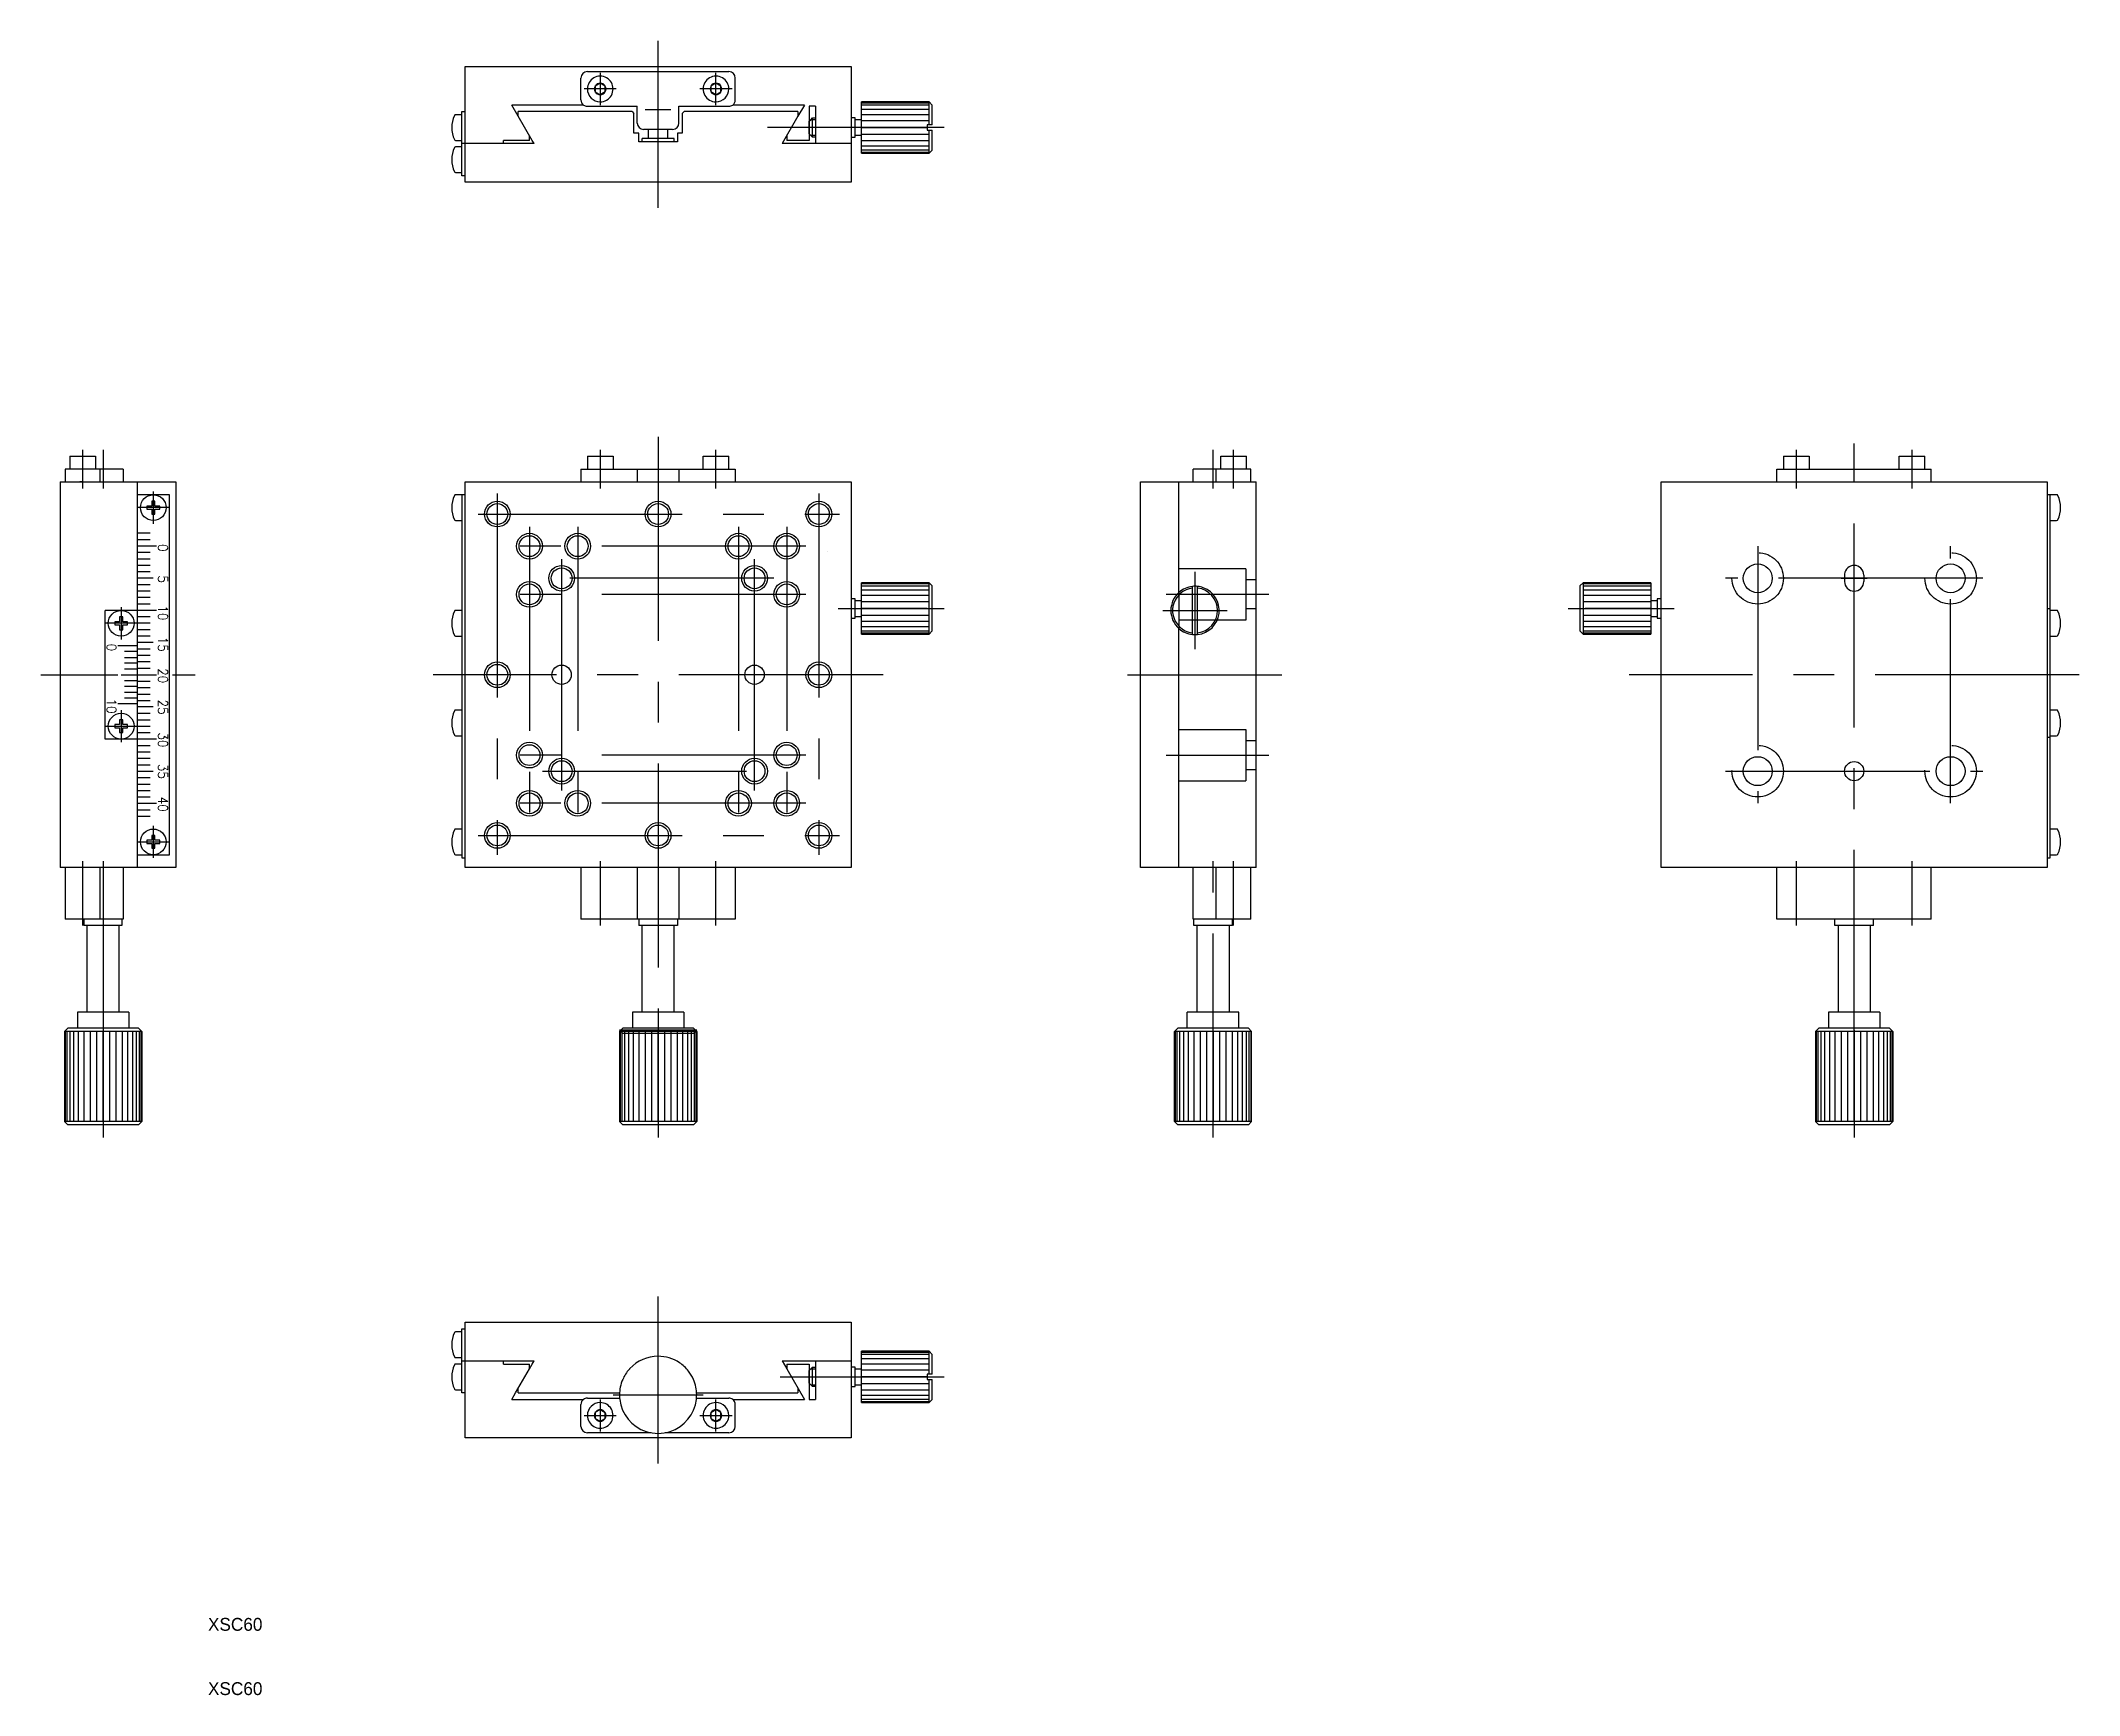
# Model space of a CAD drawing. Extents: x -16 to 301, y 10 to 267.
import ezdxf

# ---------------------------------------------------------------- set-up
doc = ezdxf.new("R2010")
doc.units = 0
doc.linetypes.add('CENTER', pattern=[50.8, 31.75, -6.35, 6.35, -6.35])
doc.linetypes.add('DASHED', pattern=[19.05, 12.7, -6.35])
doc.layers.get('0').update_dxf_attribs({"linetype": 'CONTINUOUS'})
doc.layers.add('CENTER', color=1, linetype='CENTER')
doc.styles.add('CONVERTER_2', font='txt.shx', dxfattribs={"width": 0.9})

# ---------------------------------------------------------------- blocks, each defined once
blk = doc.blocks.new('*U28')
at = {"color": 7, "linetype": 'CONTINUOUS', "style": 'CONVERTER_2', "width": 0.9}
blk.add_text('0', height=1.5, rotation=270, dxfattribs=at).set_placement((2.25, 189.06))
blk = doc.blocks.new('*U29')
at = {"color": 7, "linetype": 'CONTINUOUS', "style": 'CONVERTER_2', "width": 0.9}
blk.add_text('15', height=1.5, rotation=270, dxfattribs=at).set_placement((2.25, 174.63))
blk = doc.blocks.new('*U30')
at = {"color": 7, "linetype": 'CONTINUOUS', "style": 'CONVERTER_2', "width": 0.9}
blk.add_text('40', height=1.5, rotation=270, dxfattribs=at).set_placement((2.25, 149.74))
blk = doc.blocks.new('*U31')
at = {"color": 7, "linetype": 'CONTINUOUS', "style": 'CONVERTER_2', "width": 0.9}
blk.add_text('35', height=1.5, rotation=270, dxfattribs=at).set_placement((2.25, 154.85))
blk = doc.blocks.new('*U32')
at = {"color": 7, "linetype": 'CONTINUOUS', "style": 'CONVERTER_2', "width": 0.9}
blk.add_text('5', height=1.5, rotation=270, dxfattribs=at).set_placement((2.25, 184.18))
blk = doc.blocks.new('*U33')
at = {"color": 7, "linetype": 'CONTINUOUS', "style": 'CONVERTER_2', "width": 0.9}
blk.add_text('20', height=1.5, rotation=270, dxfattribs=at).set_placement((2.25, 169.74))
blk = doc.blocks.new('*U34')
at = {"color": 7, "linetype": 'CONTINUOUS', "style": 'CONVERTER_2', "width": 0.9}
blk.add_text('25', height=1.5, rotation=270, dxfattribs=at).set_placement((2.25, 164.85))
blk = doc.blocks.new('*U35')
at = {"color": 7, "linetype": 'CONTINUOUS', "style": 'CONVERTER_2', "width": 0.9}
blk.add_text('10', height=1.5, rotation=270, dxfattribs=at).set_placement((2.25, 179.51))
blk = doc.blocks.new('*U36')
at = {"color": 7, "linetype": 'CONTINUOUS', "style": 'CONVERTER_2', "width": 0.9}
blk.add_text('30', height=1.5, rotation=270, dxfattribs=at).set_placement((2.25, 159.74))
blk = doc.blocks.new('*U37')
at = {"color": 3, "linetype": 'CONTINUOUS', "style": 'CONVERTER_2', "width": 0.9}
blk.add_text('0', height=1.5, rotation=270, dxfattribs=at).set_placement((-5.75, 173.56))
blk = doc.blocks.new('*U38')
at = {"color": 7, "linetype": 'CONTINUOUS', "style": 'CONVERTER_2', "width": 0.9}
blk.add_text('10', height=1.5, rotation=270, dxfattribs=at).set_placement((-5.75, 165.01))

msp = doc.modelspace()

# ---------------------------------------------------------------- linework, layer by layer
at = {"color": 7, "linetype": 'CONTINUOUS'}
for p, q in [((50, 245.36), (50, 263.36)), ((50, 263.36), (110, 263.36)), ((110, 263.36), (110, 251.36)), ((68, 258.16), (68, 261.56)), ((69, 262.56), (91, 262.56)), ((71, 260.76), (70.22, 260.31)), ((70.22, 260.31), (70.22, 259.41)), ((71.78, 260.31), (71, 260.76)), ((71.78, 259.41), (71.78, 260.31)), ((89, 260.76), (88.22, 260.31)), ((88.22, 260.31), (88.22, 259.41)), ((89.78, 260.31), (89, 260.76)), ((89.78, 259.41), (89.78, 260.31)), ((92, 258.16), (92, 261.56)), ((58.25, 255.62), (57.25, 257.36)), ((68.4, 257.36), (57.25, 257.36)), ((69, 257.16), (76.75, 257.16)), ((70.22, 259.41), (71, 258.96)), ((71.78, 259.41), (71, 258.96)), ((76.75, 254.56), (76.75, 257.16)), ((83.25, 254.56), (83.25, 257.16)), ((83.25, 257.16), (91, 257.16)), ((89, 258.96), (88.22, 259.41)), ((89, 258.96), (89.78, 259.41)), ((102.75, 257.36), (91.6, 257.36)), ((102.75, 257.36), (101.75, 255.62)), ((103.5, 257.16), (103.5, 251.86)), ((104.5, 257.16), (103.5, 257.16)), ((104.5, 257.16), (104.04, 257.16)), ((104.5, 257.16), (104.5, 251.36)), ((122.14, 257.86), (111.64, 257.86)), ((111.64, 255.08), (111.64, 257.86)), ((122.14, 254.26), (122.14, 257.86)), ((122.14, 257.86), (122.64, 257.36)), ((122.64, 254.26), (122.64, 257.36)), ((49.5, 255.86), (48.51, 255.86)), ((49.5, 256.36), (50, 256.36)), ((49.5, 246.36), (49.5, 256.36)), ((58.25, 255.62), (58.25, 256.36)), ((75.95, 256.36), (58.25, 256.36)), ((60.42, 251.86), (58.25, 255.62)), ((75.95, 256.36), (76.25, 256.06)), ((76.25, 252.96), (76.25, 256.06)), ((84.05, 256.36), (83.75, 256.06)), ((83.75, 256.06), (83.75, 252.96)), ((101.75, 256.36), (84.05, 256.36)), ((101.75, 255.62), (99.29, 251.36)), ((101.75, 256.36), (101.75, 255.62)), ((103.5, 254.86), (103.73, 255.08)), ((103.5, 252.86), (103.5, 254.86)), ((103.5, 254.86), (103.5, 253.86)), ((103.73, 255.08), (104, 255.36)), ((104, 252.36), (104, 255.36)), ((104, 255.36), (104.5, 255.36)), ((104.5, 255.36), (104.5, 255.08)), ((104.5, 253.86), (104.5, 252.63)), ((110.64, 255.36), (110, 255.36)), ((110.64, 252.36), (110.64, 255.36)), ((111.64, 255.08), (110.64, 255.08)), ((111.64, 253.86), (111.64, 255.08)), ((111.64, 252.63), (111.64, 253.86)), ((121.84, 254.26), (121.84, 253.86)), ((122.64, 254.26), (121.84, 254.26)), ((121.84, 253.86), (121.84, 253.46)), ((48.51, 251.86), (49.5, 251.86)), ((49.5, 250.86), (48.51, 250.86)), ((60.71, 251.36), (49.5, 251.36)), ((60, 251.86), (55.96, 251.86)), ((55.96, 251.36), (55.96, 251.86)), ((60.42, 251.86), (60, 252.59)), ((60, 251.86), (60, 252.59)), ((60.71, 251.36), (60.42, 251.86)), ((60.71, 251.36), (60.42, 251.86)), ((77, 252.96), (76.25, 252.96)), ((77, 251.66), (77, 252.96)), ((77.5, 251.66), (77, 251.66)), ((78.5, 252.16), (77.5, 252.16)), ((77.5, 251.66), (77.5, 252.16)), ((82.5, 251.66), (77.5, 251.66)), ((78.5, 253.56), (77.75, 253.56)), ((78.5, 252.16), (78.5, 253.56)), ((81.5, 253.56), (78.5, 253.56)), ((81.5, 252.16), (78.5, 252.16)), ((81.5, 252.16), (81.5, 253.56)), ((82.25, 253.56), (81.5, 253.56)), ((82.5, 252.16), (81.5, 252.16)), ((82.5, 251.66), (82.5, 252.16)), ((83, 251.66), (82.5, 251.66)), ((83.75, 252.96), (83, 252.96)), ((83, 252.96), (83, 251.66)), ((110, 251.36), (99.29, 251.36)), ((100, 252.59), (100, 251.86)), ((103.5, 251.86), (100, 251.86)), ((103.73, 252.63), (103.5, 252.86)), ((104, 252.36), (103.73, 252.63)), ((104.5, 252.36), (104, 252.36)), ((104.5, 252.63), (104.5, 252.36)), ((110, 252.36), (110.64, 252.36)), ((110, 251.36), (110, 245.36)), ((111.64, 252.63), (110.64, 252.63)), ((111.64, 250), (111.64, 252.63)), ((121.84, 253.46), (122.64, 253.46)), ((122.14, 249.86), (122.14, 253.46)), ((122.64, 250.36), (122.64, 253.46)), ((111.64, 249.86), (111.64, 250)), ((111.64, 249.86), (122.14, 249.86)), ((122.64, 250.36), (122.14, 249.86)), ((48.51, 246.86), (49.5, 246.86)), ((50, 246.36), (49.5, 246.36)), ((110, 245.36), (50, 245.36)), ((-9.5, 200.73), (-12.2, 200.73)), ((-12.2, 200.73), (-12.2, 198.73)), ((-11.5, 202.73), (-9.5, 202.73)), ((-11.5, 202.73), (-11.5, 200.73)), ((-9.5, 202.73), (-7.5, 202.73)), ((-3.2, 200.73), (-9.5, 200.73)), ((-7.5, 202.73), (-7.5, 200.73)), ((-6.8, 200.73), (-6.8, 198.73)), ((-3.2, 200.73), (-3.2, 198.73)), ((-3.2, 200.73), (-3.2, 198.73)), ((68, 200.73), (68, 198.73)), ((68, 200.73), (75, 200.73)), ((69, 202.73), (69, 200.73)), ((69, 202.73), (73, 202.73)), ((73, 202.73), (73, 200.73)), ((75, 200.73), (76.5, 200.73)), ((76.5, 200.73), (76.75, 200.73)), ((76.75, 200.73), (83.25, 200.73)), ((76.75, 200.73), (76.75, 198.73)), ((83.25, 200.73), (83.25, 198.73)), ((83.25, 200.73), (83.5, 200.73)), ((83.5, 200.73), (85, 200.73)), ((85, 200.73), (92, 200.73)), ((87, 202.73), (91, 202.73)), ((87, 200.73), (87, 202.73)), ((91, 200.73), (91, 202.73)), ((91, 200.73), (92, 200.73)), ((92, 200.73), (92, 198.73)), ((163.2, 198.73), (163.2, 200.73)), ((169.5, 200.73), (163.2, 200.73)), ((163.2, 198.73), (163.2, 200.73)), ((166.8, 198.73), (166.8, 200.73)), ((167.5, 200.73), (167.5, 202.73)), ((167.5, 202.73), (169.5, 202.73)), ((169.5, 202.73), (171.5, 202.73)), ((172.2, 200.73), (169.5, 200.73)), ((171.5, 200.73), (171.5, 202.73)), ((172.2, 198.73), (172.2, 200.73)), ((254, 198.73), (254, 200.73)), ((254, 200.73), (255, 200.73)), ((254, 200.73), (271, 200.73)), ((255, 202.73), (259, 202.73)), ((255, 202.73), (255, 200.73)), ((259, 202.73), (259, 200.73)), ((271, 200.73), (278, 200.73)), ((273, 202.73), (277, 202.73)), ((273, 200.73), (273, 202.73)), ((277, 200.73), (277, 202.73)), ((278, 198.73), (278, 200.73)), ((-13, 198.73), (5, 198.73)), ((-13, 198.73), (-13, 138.73)), ((-13, 198.73), (-12.2, 198.73)), ((-12.2, 198.73), (-9.3, 198.73)), ((-10.3, 198.73), (-9.6, 198.73)), ((-9.6, 198.73), (-9.9, 198.73)), ((-9.5, 198.73), (-3.2, 198.73)), ((-9.5, 198.73), (-9.5, 198.73)), ((-1, 198.73), (-1, 186.23)), ((4, 196.73), (-1, 196.73)), ((4, 140.73), (4, 196.73)), ((5, 198.73), (5, 138.73)), ((49.5, 196.73), (48.51, 196.73)), ((49.5, 196.73), (49.5, 140.23)), ((50, 196.73), (49.5, 196.73)), ((50, 198.73), (75, 198.73)), ((50, 138.73), (50, 198.73)), ((75, 198.73), (76.5, 198.73)), ((76.5, 198.73), (76.75, 198.73)), ((76.75, 198.73), (83.25, 198.73)), ((83.25, 198.73), (83.5, 198.73)), ((83.5, 198.73), (85, 198.73)), ((85, 198.73), (110, 198.73)), ((90, 198.73), (92, 198.73)), ((92, 198.73), (94, 198.73)), ((110, 198.73), (110, 138.73)), ((155, 198.73), (159, 198.73)), ((155, 138.73), (155, 198.73)), ((159, 198.73), (169.9, 198.73)), ((161, 181.54), (161, 198.73)), ((163.2, 198.73), (169.5, 198.73)), ((169.3, 198.73), (172.2, 198.73)), ((172.2, 198.73), (173, 198.73)), ((173, 138.73), (173, 198.73)), ((236, 198.73), (254, 198.73)), ((236, 138.73), (236, 198.73)), ((252, 198.73), (254, 198.73)), ((254, 198.73), (256, 198.73)), ((254, 198.73), (271, 198.73)), ((271, 198.73), (296, 198.73)), ((296, 198.73), (296, 179.04)), ((296.5, 196.73), (296, 196.73)), ((296.5, 179.04), (296.5, 196.73)), ((297.49, 196.73), (296.5, 196.73)), ((1.25, 194.98), (0.5, 194.98)), ((0.5, 194.98), (0.5, 194.48)), ((0.5, 194.48), (1.25, 194.48)), ((1.75, 195.73), (1.25, 195.73)), ((1.25, 195.73), (1.25, 194.98)), ((1.25, 194.48), (1.25, 193.73)), ((1.25, 193.73), (1.75, 193.73)), ((1.75, 194.98), (1.75, 195.73)), ((2.5, 194.98), (1.75, 194.98)), ((1.75, 193.73), (1.75, 194.48)), ((1.75, 194.48), (2.5, 194.48)), ((2.5, 194.48), (2.5, 194.98)), ((48.51, 192.73), (49.5, 192.73)), ((296.5, 192.73), (297.49, 192.73)), ((106.34, 187.91), (106.34, 187.91)), ((-1, 186.23), (-1, 176.23)), ((264.5, 184.23), (264.5, 183.23)), ((267.5, 184.23), (267.5, 183.23)), ((111.64, 182.9), (111.64, 183.04)), ((122.14, 183.04), (111.64, 183.04)), ((111.64, 180.26), (111.64, 182.9)), ((122.14, 183.04), (122.64, 182.54)), ((122.64, 175.54), (122.64, 182.54)), ((163.1, 174.99), (163.1, 182.47)), ((163.9, 174.99), (163.9, 182.47)), ((223.36, 182.54), (223.86, 183.04)), ((223.36, 182.54), (223.36, 175.54)), ((234.36, 183.04), (223.86, 183.04)), ((223.86, 183.04), (223.86, 175.04)), ((234.36, 183.04), (234.36, 182.9)), ((234.36, 182.9), (234.36, 180.26)), ((-6, 158.73), (-6, 178.73)), ((-1, 178.73), (-6, 178.73)), ((-3.75, 177.73), (-3.75, 176.98)), ((-3.25, 177.73), (-3.75, 177.73)), ((-3.25, 176.98), (-3.25, 177.73)), ((49.5, 178.73), (48.51, 178.73)), ((110.64, 180.54), (110, 180.54)), ((110, 177.54), (110.64, 177.54)), ((110.64, 177.54), (110.64, 180.54)), ((110.64, 180.26), (111.64, 180.26)), ((110.64, 177.81), (111.64, 177.81)), ((111.64, 179.04), (111.64, 180.26)), ((111.64, 177.81), (111.64, 179.04)), ((111.64, 175.04), (111.64, 177.81)), ((234.36, 180.26), (235.36, 180.26)), ((234.36, 180.26), (234.36, 179.04)), ((234.36, 179.04), (234.36, 177.81)), ((234.36, 177.81), (234.36, 175.04)), ((234.36, 177.81), (235.36, 177.81)), ((236, 180.54), (235.36, 180.54)), ((235.36, 180.54), (235.36, 177.54)), ((235.36, 177.54), (236, 177.54)), ((296, 179.04), (296.5, 179.04)), ((296, 179.04), (296, 159.04)), ((296.5, 159.04), (296.5, 179.04)), ((297.49, 178.73), (296.5, 178.73)), ((-4.5, 176.98), (-4.5, 176.48)), ((-3.75, 176.98), (-4.5, 176.98)), ((-4.5, 176.48), (-3.75, 176.48)), ((-3.75, 176.48), (-3.75, 175.73)), ((-3.75, 175.73), (-3.25, 175.73)), ((-2.5, 176.98), (-3.25, 176.98)), ((-3.25, 176.48), (-2.5, 176.48)), ((-3.25, 175.73), (-3.25, 176.48)), ((-2.5, 176.48), (-2.5, 176.98)), ((-1, 176.23), (-1, 162.23)), ((48.51, 174.73), (49.5, 174.73)), ((111.64, 175.04), (122.14, 175.04)), ((122.64, 175.54), (122.14, 175.04)), ((161, 138.73), (161, 175.92)), ((223.86, 175.04), (223.36, 175.54)), ((223.86, 175.04), (234.36, 175.04)), ((296.5, 174.73), (297.49, 174.73)), ((-3.25, 161.73), (-3.75, 161.73)), ((-3.75, 161.73), (-3.75, 160.98)), ((-3.25, 160.98), (-3.25, 161.73)), ((-1, 162.23), (-1, 150.23)), ((49.5, 163.23), (48.51, 163.23)), ((297.49, 163.23), (296.5, 163.23)), ((-1, 158.73), (-6, 158.73)), ((-4.5, 160.98), (-4.5, 160.48)), ((-3.75, 160.98), (-4.5, 160.98)), ((-4.5, 160.48), (-3.75, 160.48)), ((-3.75, 160.48), (-3.75, 159.73)), ((-3.75, 159.73), (-3.25, 159.73)), ((-2.5, 160.98), (-3.25, 160.98)), ((-3.25, 160.48), (-2.5, 160.48)), ((-3.25, 159.73), (-3.25, 160.48)), ((-2.5, 160.48), (-2.5, 160.98)), ((48.51, 159.23), (49.5, 159.23)), ((296, 159.04), (296.5, 159.04)), ((296, 159.04), (296, 138.73)), ((296.5, 159.23), (297.49, 159.23)), ((296.5, 140.23), (296.5, 159.04)), ((-1, 150.23), (-1, 138.73)), ((0.5, 142.98), (0.5, 142.48)), ((1.25, 142.98), (0.5, 142.98)), ((1.75, 143.73), (1.25, 143.73)), ((1.25, 143.73), (1.25, 142.98)), ((1.75, 142.98), (1.75, 143.73)), ((2.5, 142.98), (1.75, 142.98)), ((2.5, 142.48), (2.5, 142.98)), ((49.5, 144.73), (48.51, 144.73)), ((297.49, 144.73), (296.5, 144.73)), ((-1, 140.73), (4, 140.73)), ((0.5, 142.48), (1.25, 142.48)), ((1.25, 142.48), (1.25, 141.73)), ((1.25, 141.73), (1.75, 141.73)), ((1.75, 142.48), (2.5, 142.48)), ((1.75, 141.73), (1.75, 142.48)), ((48.51, 140.73), (49.5, 140.73)), ((49.5, 140.23), (50, 140.23)), ((296, 140.23), (296.5, 140.23)), ((296.5, 140.73), (297.49, 140.73)), ((-2.4, 138.73), (-13, 138.73)), ((-3.2, 138.73), (-13, 138.73)), ((-12.2, 138.73), (-13, 138.73)), ((-12.2, 138.73), (-12.2, 130.73)), ((-6.8, 138.73), (-6.8, 130.73)), ((-3.2, 138.73), (-3.2, 130.73)), ((-3.2, 138.73), (-3.2, 136.73)), ((5, 138.73), (-3, 138.73)), ((66, 138.73), (50, 138.73)), ((68, 138.73), (66, 138.73)), ((70, 138.73), (68, 138.73)), ((68, 138.73), (68, 130.73)), ((75, 138.73), (70, 138.73)), ((76, 138.73), (75, 138.73)), ((77, 138.73), (76, 138.73)), ((76.75, 138.73), (76.75, 130.73)), ((77.5, 138.73), (77, 138.73)), ((82.5, 138.73), (77.5, 138.73)), ((83, 138.73), (82.5, 138.73)), ((84, 138.73), (83, 138.73)), ((83.25, 138.73), (83.25, 130.73)), ((90, 138.73), (84, 138.73)), ((92, 138.73), (90, 138.73)), ((94, 138.73), (92, 138.73)), ((92, 138.73), (92, 130.73)), ((110, 138.73), (94, 138.73)), ((163.2, 138.73), (155, 138.73)), ((163.2, 136.73), (163.2, 138.73)), ((163.2, 130.73), (163.2, 138.73)), ((173, 138.73), (163.2, 138.73)), ((166.8, 130.73), (166.8, 138.73)), ((172.2, 130.73), (172.2, 138.73)), ((173, 138.73), (172.2, 138.73)), ((296, 138.73), (236, 138.73)), ((254, 130.73), (254, 138.73)), ((278, 130.73), (278, 138.73)), ((-6.8, 130.73), (-12.2, 130.73)), ((-9.3, 130.73), (-9.3, 129.73)), ((-3.2, 130.73), (-6.8, 130.73)), ((-3.4, 130.73), (-3.4, 129.73)), ((76, 130.73), (68, 130.73)), ((77, 130.73), (76, 130.73)), ((77.5, 130.73), (77, 130.73)), ((77, 130.73), (77, 129.73)), ((82.5, 130.73), (77.5, 130.73)), ((84, 130.73), (82.5, 130.73)), ((83, 130.73), (83, 129.73)), ((92, 130.73), (84, 130.73)), ((166.8, 130.73), (163.2, 130.73)), ((163.3, 129.73), (163.3, 130.73)), ((172.2, 130.73), (166.8, 130.73)), ((169.3, 129.73), (169.3, 130.73)), ((262, 130.73), (254, 130.73)), ((263.5, 130.73), (262, 130.73)), ((263, 129.73), (263, 130.73)), ((268.5, 130.73), (263.5, 130.73)), ((269, 130.73), (268.5, 130.73)), ((269, 129.73), (269, 130.73)), ((270, 130.73), (269, 130.73)), ((278, 130.73), (270, 130.73)), ((-3.4, 129.73), (-9.3, 129.73)), ((-8.8, 116.23), (-8.8, 129.73)), ((-3.8, 116.23), (-3.8, 129.73)), ((77.5, 129.73), (77, 129.73)), ((82.5, 129.73), (77.5, 129.73)), ((77.5, 116.23), (77.5, 129.73)), ((83, 129.73), (82.5, 129.73)), ((82.5, 116.23), (82.5, 129.73)), ((169.3, 129.73), (163.3, 129.73)), ((163.8, 129.73), (163.8, 116.23)), ((168.8, 129.73), (168.8, 116.23)), ((263.5, 129.73), (263, 129.73)), ((263.5, 129.73), (263.5, 116.23)), ((268.5, 129.73), (263.5, 129.73)), ((268.5, 129.73), (268.5, 116.23)), ((269, 129.73), (268.5, 129.73)), ((-8.8, 116.23), (-10.3, 116.23)), ((-10.3, 116.23), (-10.3, 113.73)), ((-2.3, 116.23), (-10.3, 116.23)), ((-3.8, 116.23), (-8.8, 116.23)), ((-2.3, 116.23), (-3.8, 116.23)), ((-2.3, 116.23), (-2.3, 113.73)), ((-2.3, 116.23), (-2.3, 113.73)), ((84, 116.23), (76, 116.23)), ((76, 116.23), (76, 113.73)), ((77.5, 116.23), (76, 116.23)), ((82.5, 116.23), (77.5, 116.23)), ((84, 116.23), (82.5, 116.23)), ((84, 116.23), (84, 113.73)), ((84, 116.23), (84, 113.73)), ((162.3, 113.73), (162.3, 116.23)), ((170.3, 116.23), (162.3, 116.23)), ((162.3, 113.73), (162.3, 116.23)), ((163.8, 116.23), (162.3, 116.23)), ((168.8, 116.23), (163.8, 116.23)), ((170.3, 116.23), (168.8, 116.23)), ((170.3, 113.73), (170.3, 116.23)), ((263.5, 116.23), (262, 116.23)), ((262, 116.23), (262, 113.73)), ((270, 116.23), (262, 116.23)), ((270, 116.23), (268.5, 116.23)), ((270, 116.23), (270, 113.73)), ((270, 116.23), (270, 113.73)), ((-12.3, 113.23), (-11.8, 113.73)), ((-12.21, 113.23), (-12.3, 113.23)), ((-12.3, 113.23), (-12.3, 99.23)), ((-11.94, 113.23), (-12.21, 113.23)), ((-11.5, 113.23), (-11.94, 113.23)), ((-0.8, 113.73), (-11.8, 113.73)), ((-10.9, 113.23), (-11.5, 113.23)), ((-10.16, 113.23), (-10.9, 113.23)), ((-2.3, 113.73), (-10.3, 113.73)), ((-9.3, 113.23), (-10.16, 113.23)), ((-8.32, 113.23), (-9.3, 113.23)), ((-7.34, 113.23), (-8.32, 113.23)), ((-6.3, 113.23), (-7.34, 113.23)), ((-0.3, 113.23), (-6.3, 113.23)), ((-0.8, 113.73), (-0.3, 113.23)), ((-0.3, 113.23), (-0.3, 99.23)), ((-0.3, 99.23), (-0.3, 113.23)), ((74, 113.23), (74.5, 113.73)), ((74.09, 113.43), (74, 113.43)), ((74.5, 112.93), (74, 113.43)), ((74, 113.23), (74, 99.23)), ((74.09, 113.23), (74, 113.23)), ((74.36, 113.43), (74.09, 113.43)), ((74.36, 113.23), (74.09, 113.23)), ((74.8, 113.43), (74.36, 113.43)), ((74.8, 113.23), (74.36, 113.23)), ((85.5, 113.73), (74.5, 113.73)), ((77.8, 112.93), (74.5, 112.93)), ((75.4, 113.43), (74.8, 113.43)), ((75.4, 113.23), (74.8, 113.23)), ((76.14, 113.43), (75.4, 113.43)), ((76.14, 113.23), (75.4, 113.23)), ((84, 113.73), (76, 113.73)), ((77, 113.43), (76.14, 113.43)), ((77, 113.23), (76.14, 113.23)), ((77.98, 113.43), (77, 113.43)), ((77.98, 113.23), (77, 113.23)), ((78, 112.93), (77.8, 112.93)), ((78.96, 113.43), (77.98, 113.43)), ((78.96, 113.23), (77.98, 113.23)), ((82, 112.93), (78, 112.93)), ((80, 113.43), (78.96, 113.43)), ((80, 113.23), (78.96, 113.23)), ((86, 113.43), (80, 113.43)), ((86, 113.23), (80, 113.23)), ((85.5, 112.93), (82, 112.93)), ((85.5, 113.73), (86, 113.23)), ((85.5, 112.93), (86, 113.43)), ((86, 99.23), (86, 113.23)), ((86, 113.23), (86, 99.23)), ((160.3, 113.23), (160.8, 113.73)), ((160.3, 113.23), (160.3, 99.23)), ((166.3, 113.23), (160.3, 113.23)), ((160.3, 99.23), (160.3, 113.23)), ((171.8, 113.73), (160.8, 113.73)), ((170.3, 113.73), (162.3, 113.73)), ((167.34, 113.23), (166.3, 113.23)), ((168.32, 113.23), (167.34, 113.23)), ((169.3, 113.23), (168.32, 113.23)), ((170.16, 113.23), (169.3, 113.23)), ((170.9, 113.23), (170.16, 113.23)), ((171.5, 113.23), (170.9, 113.23)), ((171.94, 113.23), (171.5, 113.23)), ((171.8, 113.73), (172.3, 113.23)), ((172.21, 113.23), (171.94, 113.23)), ((172.3, 113.23), (172.21, 113.23)), ((172.3, 99.23), (172.3, 113.23)), ((260, 113.23), (260.5, 113.73)), ((260.09, 113.23), (260, 113.23)), ((260, 113.23), (260, 99.23)), ((260.36, 113.23), (260.09, 113.23)), ((260.8, 113.23), (260.36, 113.23)), ((271.5, 113.73), (260.5, 113.73)), ((261.4, 113.23), (260.8, 113.23)), ((262.14, 113.23), (261.4, 113.23)), ((270, 113.73), (262, 113.73)), ((263, 113.23), (262.14, 113.23)), ((263.98, 113.23), (263, 113.23)), ((264.96, 113.23), (263.98, 113.23)), ((266, 113.23), (264.96, 113.23)), ((272, 113.23), (266, 113.23)), ((271.5, 113.73), (272, 113.23)), ((272, 113.23), (272, 99.23)), ((272, 99.23), (272, 113.23)), ((-11.8, 98.73), (-12.3, 99.23)), ((-12.21, 99.23), (-12.3, 99.23)), ((-11.94, 99.23), (-12.21, 99.23)), ((-11.5, 99.23), (-11.94, 99.23)), ((-8.5, 98.73), (-11.8, 98.73)), ((-10.9, 99.23), (-11.5, 99.23)), ((-10.16, 99.23), (-10.9, 99.23)), ((-9.3, 99.23), (-10.16, 99.23)), ((-8.32, 99.23), (-9.3, 99.23)), ((-8.3, 98.73), (-8.5, 98.73)), ((-7.34, 99.23), (-8.32, 99.23)), ((-4.3, 98.73), (-8.3, 98.73)), ((-6.3, 99.23), (-7.34, 99.23)), ((-0.3, 99.23), (-6.3, 99.23)), ((-0.8, 98.73), (-4.3, 98.73)), ((-0.8, 98.73), (-0.3, 99.23)), ((74.09, 99.23), (74, 99.23)), ((74.5, 98.73), (74, 99.23)), ((74.36, 99.23), (74.09, 99.23)), ((74.8, 99.23), (74.36, 99.23)), ((77.8, 98.73), (74.5, 98.73)), ((75.4, 99.23), (74.8, 99.23)), ((76.14, 99.23), (75.4, 99.23)), ((77, 99.23), (76.14, 99.23)), ((77.98, 99.23), (77, 99.23)), ((78, 98.73), (77.8, 98.73)), ((78.96, 99.23), (77.98, 99.23)), ((82, 98.73), (78, 98.73)), ((80, 99.23), (78.96, 99.23)), ((86, 99.23), (80, 99.23)), ((85.5, 98.73), (82, 98.73)), ((85.5, 98.73), (86, 99.23)), ((166.3, 99.23), (160.3, 99.23)), ((160.3, 99.23), (160.8, 98.73)), ((164.3, 98.73), (160.8, 98.73)), ((168.3, 98.73), (164.3, 98.73)), ((167.34, 99.23), (166.3, 99.23)), ((168.32, 99.23), (167.34, 99.23)), ((168.5, 98.73), (168.3, 98.73)), ((169.3, 99.23), (168.32, 99.23)), ((171.8, 98.73), (168.5, 98.73)), ((170.16, 99.23), (169.3, 99.23)), ((170.9, 99.23), (170.16, 99.23)), ((171.5, 99.23), (170.9, 99.23)), ((171.94, 99.23), (171.5, 99.23)), ((172.3, 99.23), (171.8, 98.73)), ((172.21, 99.23), (171.94, 99.23)), ((172.3, 99.23), (172.21, 99.23)), ((260.5, 98.73), (260, 99.23)), ((260.09, 99.23), (260, 99.23)), ((260.36, 99.23), (260.09, 99.23)), ((260.8, 99.23), (260.36, 99.23)), ((263.8, 98.73), (260.5, 98.73)), ((261.4, 99.23), (260.8, 99.23)), ((262.14, 99.23), (261.4, 99.23)), ((263, 99.23), (262.14, 99.23)), ((263.98, 99.23), (263, 99.23)), ((264, 98.73), (263.8, 98.73)), ((264.96, 99.23), (263.98, 99.23)), ((268, 98.73), (264, 98.73)), ((266, 99.23), (264.96, 99.23)), ((272, 99.23), (266, 99.23)), ((271.5, 98.73), (268, 98.73)), ((271.5, 98.73), (272, 99.23)), ((49.5, 62), (49.5, 67)), ((49.5, 67), (50, 67)), ((50, 68), (110, 68)), ((50, 64), (50, 68)), ((110, 68), (110, 62)), ((49.5, 66.5), (48.51, 66.5)), ((50, 62.5), (50, 64)), ((122.14, 63.5), (111.64, 63.5)), ((111.64, 63.36), (111.64, 63.5)), ((122.14, 63.5), (122.64, 63)), ((122.14, 59.9), (122.14, 63.5)), ((48.51, 62.5), (49.5, 62.5)), ((49.5, 61.5), (48.51, 61.5)), ((49.5, 62), (60.71, 62)), ((49.5, 57), (49.5, 62)), ((50, 50), (50, 62.5)), ((55.96, 61.5), (55.96, 62)), ((55.96, 61.5), (60, 61.5)), ((57.83, 57), (60, 60.77)), ((60, 60.77), (60, 61.5)), ((60, 60.77), (60.42, 61.5)), ((60.42, 61.5), (60.71, 62)), ((99.29, 62), (100, 60.77)), ((99.29, 62), (110, 62)), ((100, 61.5), (103.5, 61.5)), ((100, 61.5), (100, 60.77)), ((100, 60.77), (102.75, 56)), ((103.5, 61.5), (103.5, 56)), ((103.5, 60.5), (103.73, 60.73)), ((103.5, 58.5), (103.5, 60.5)), ((103.73, 60.73), (104, 61)), ((104, 61), (104.5, 61)), ((104, 58), (104, 61)), ((104.5, 62), (104.5, 56)), ((110, 62), (110, 50)), ((110, 61.5), (110, 61)), ((110.64, 61), (110, 61)), ((110.64, 58), (110.64, 61)), ((110.64, 60.73), (111.64, 60.73)), ((111.64, 60.73), (111.64, 63.36)), ((111.64, 59.5), (111.64, 60.73)), ((122.64, 59.9), (122.64, 63)), ((48.51, 57.5), (49.5, 57.5)), ((58.25, 57), (58.25, 57.74)), ((101.75, 57.74), (101.75, 57)), ((103.5, 59.5), (103.5, 58.5)), ((103.73, 58.28), (103.5, 58.5)), ((104, 58), (103.73, 58.28)), ((104.5, 58), (104, 58)), ((110, 58), (110.64, 58)), ((110.64, 58.28), (111.64, 58.28)), ((111.64, 58.28), (111.64, 59.5)), ((111.64, 55.5), (111.64, 58.28)), ((122.64, 59.9), (121.84, 59.9)), ((121.84, 59.9), (121.84, 59.5)), ((121.84, 59.5), (121.84, 59.1)), ((121.84, 59.1), (122.64, 59.1)), ((122.14, 55.5), (122.14, 59.1)), ((122.64, 56), (122.64, 59.1)), ((50, 57), (49.5, 57)), ((57.25, 56), (57.83, 57)), ((57.25, 56), (68.4, 56)), ((58.25, 57), (74, 57)), ((68, 51.8), (68, 55.2)), ((69, 56.2), (74.04, 56.2)), ((71, 54.4), (70.22, 53.95)), ((70.22, 53.95), (70.22, 53.05)), ((71, 54.4), (71.78, 53.95)), ((71.78, 53.05), (71.78, 53.95)), ((85.96, 56.2), (91, 56.2)), ((86, 57), (101.75, 57)), ((88.22, 53.95), (89, 54.4)), ((88.22, 53.95), (88.22, 53.05)), ((89.78, 53.95), (89, 54.4)), ((89.78, 53.05), (89.78, 53.95)), ((91.6, 56), (102.75, 56)), ((92, 51.8), (92, 55.2)), ((103.5, 56), (104.5, 56)), ((111.64, 55.5), (122.14, 55.5)), ((122.64, 56), (122.14, 55.5)), ((78.91, 50.8), (69, 50.8)), ((70.22, 53.05), (71, 52.6)), ((71, 52.6), (71.78, 53.05)), ((91, 50.8), (81.09, 50.8)), ((88.22, 53.05), (89, 52.6)), ((89, 52.6), (89.78, 53.05)), ((71, 50), (50, 50)), ((110, 50), (71, 50))]:
    msp.add_line(p, q, dxfattribs=at)
at = {"color": 3, "linetype": 'CONTINUOUS'}
for p, q in [((111.64, 257.72), (122.14, 257.72)), ((122.14, 257.32), (111.64, 257.32)), ((104.5, 255.08), (103.73, 255.08)), ((122.14, 256.69), (111.64, 256.69)), ((122.14, 255.86), (111.64, 255.86)), ((122.14, 254.9), (111.64, 254.9)), ((111.64, 253.86), (121.84, 253.86)), ((104.5, 252.63), (103.73, 252.63)), ((111.64, 252.82), (122.14, 252.82)), ((111.64, 251.86), (122.14, 251.86)), ((111.64, 251.03), (122.14, 251.03)), ((111.64, 250.4), (122.14, 250.4)), ((122.14, 250), (111.64, 250)), ((1, 190.73), (-1, 190.73)), ((1, 189.73), (-1, 189.73)), ((2, 188.73), (-1, 188.73)), ((1, 187.73), (-1, 187.73)), ((1, 186.73), (-1, 186.73)), ((1, 185.73), (-1, 185.73)), ((1, 184.73), (-1, 184.73)), ((1.5, 183.73), (-1, 183.73)), ((1, 182.73), (-1, 182.73)), ((1, 181.73), (-1, 181.73)), ((1, 180.73), (-1, 180.73)), ((111.64, 182.9), (122.14, 182.9)), ((122.14, 182.5), (111.64, 182.5)), ((122.14, 181.87), (111.64, 181.87)), ((122.14, 181.04), (111.64, 181.04)), ((122.14, 175.04), (122.14, 183.04)), ((223.86, 182.9), (234.36, 182.9)), ((234.36, 182.5), (223.86, 182.5)), ((234.36, 181.87), (223.86, 181.87)), ((234.36, 181.04), (223.86, 181.04)), ((1, 179.73), (-1, 179.73)), ((2, 178.73), (-1, 178.73)), ((1, 177.73), (-1, 177.73)), ((122.14, 180.08), (111.64, 180.08)), ((121.84, 179.04), (111.64, 179.04)), ((111.64, 178), (122.14, 178)), ((234.36, 180.08), (223.86, 180.08)), ((223.86, 178), (234.36, 178)), ((234.36, 179.04), (224.16, 179.04)), ((1, 176.73), (-1, 176.73)), ((1, 175.73), (-1, 175.73)), ((1, 174.73), (-1, 174.73)), ((111.64, 177.04), (122.14, 177.04)), ((111.64, 176.21), (122.14, 176.21)), ((111.64, 175.58), (122.14, 175.58)), ((122.14, 175.18), (111.64, 175.18)), ((223.86, 177.04), (234.36, 177.04)), ((223.86, 176.21), (234.36, 176.21)), ((223.86, 175.58), (234.36, 175.58)), ((234.36, 175.18), (223.86, 175.18)), ((-1, 173.23), (-4, 173.23)), ((-1, 172.33), (-3, 172.33)), ((-3, 171.43), (-1, 171.43)), ((1.5, 173.73), (-1, 173.73)), ((1, 172.73), (-1, 172.73)), ((1, 171.73), (-1, 171.73)), ((-3.5, 168.73), (-1, 168.73)), ((-1, 170.53), (-3, 170.53)), ((-3, 169.63), (-1, 169.63)), ((1, 170.73), (-1, 170.73)), ((-1, 169.73), (1, 169.73)), ((-1, 168.73), (2, 168.73)), ((-3, 167.83), (-1, 167.83)), ((-3, 166.93), (-1, 166.93)), ((-3, 166.03), (-1, 166.03)), ((-3, 165.13), (-1, 165.13)), ((-1, 167.73), (1, 167.73)), ((-1, 166.73), (1, 166.73)), ((-1, 165.73), (1, 165.73)), ((-1, 164.23), (-4, 164.23)), ((-1, 164.73), (1, 164.73)), ((1.5, 163.73), (-1, 163.73)), ((-1, 162.73), (1, 162.73)), ((-1, 161.73), (1, 161.73)), ((-1, 160.73), (1, 160.73)), ((-1, 159.73), (1, 159.73)), ((2, 158.73), (-1, 158.73)), ((-1, 157.73), (1, 157.73)), ((-1, 156.73), (1, 156.73)), ((-1, 155.73), (1, 155.73)), ((-1, 154.73), (1, 154.73)), ((-1, 153.73), (1.5, 153.73)), ((-1, 152.73), (1, 152.73)), ((-1, 151.73), (1, 151.73)), ((-1, 150.73), (1, 150.73)), ((-1, 149.73), (1, 149.73)), ((-1, 148.73), (2, 148.73)), ((-1, 147.73), (1, 147.73)), ((-1, 146.73), (1, 146.73)), ((-12.21, 113.23), (-12.21, 99.23)), ((-11.94, 113.23), (-11.94, 99.23)), ((-11.5, 113.23), (-11.5, 99.23)), ((-10.9, 113.23), (-10.9, 99.23)), ((-10.16, 113.23), (-10.16, 99.23)), ((-9.3, 113.23), (-9.3, 99.23)), ((-8.32, 113.23), (-8.32, 99.23)), ((-7.34, 113.23), (-7.34, 99.23)), ((-6.3, 99.23), (-6.3, 113.23)), ((-5.26, 99.23), (-5.26, 113.23)), ((-4.28, 99.23), (-4.28, 113.23)), ((-3.3, 99.23), (-3.3, 113.23)), ((-2.44, 99.23), (-2.44, 113.23)), ((-1.7, 99.23), (-1.7, 113.23)), ((-1.1, 99.23), (-1.1, 113.23)), ((-0.66, 99.23), (-0.66, 113.23)), ((-0.39, 99.23), (-0.39, 113.23)), ((74.09, 113.23), (74.09, 99.23)), ((74.36, 113.23), (74.36, 99.23)), ((74.8, 113.23), (74.8, 99.23)), ((75.4, 113.23), (75.4, 99.23)), ((76.14, 113.23), (76.14, 99.23)), ((77, 113.23), (77, 99.23)), ((77.98, 113.23), (77.98, 99.23)), ((78.96, 113.23), (78.96, 99.23)), ((80, 99.23), (80, 113.23)), ((81.04, 99.23), (81.04, 113.23)), ((82.02, 99.23), (82.02, 113.23)), ((83, 99.23), (83, 113.23)), ((83.86, 99.23), (83.86, 113.23)), ((84.6, 99.23), (84.6, 113.23)), ((85.2, 99.23), (85.2, 113.23)), ((85.64, 99.23), (85.64, 113.23)), ((85.91, 99.23), (85.91, 113.23)), ((160.39, 113.23), (160.39, 99.23)), ((160.66, 113.23), (160.66, 99.23)), ((161.1, 113.23), (161.1, 99.23)), ((161.7, 113.23), (161.7, 99.23)), ((162.44, 113.23), (162.44, 99.23)), ((163.3, 113.23), (163.3, 99.23)), ((164.28, 113.23), (164.28, 99.23)), ((165.26, 113.23), (165.26, 99.23)), ((166.3, 113.23), (166.3, 99.23)), ((167.34, 99.23), (167.34, 113.23)), ((168.32, 99.23), (168.32, 113.23)), ((169.3, 99.23), (169.3, 113.23)), ((170.16, 99.23), (170.16, 113.23)), ((170.9, 99.23), (170.9, 113.23)), ((171.5, 99.23), (171.5, 113.23)), ((171.94, 99.23), (171.94, 113.23)), ((172.21, 99.23), (172.21, 113.23)), ((260.09, 113.23), (260.09, 99.23)), ((260.36, 113.23), (260.36, 99.23)), ((260.8, 113.23), (260.8, 99.23)), ((261.4, 113.23), (261.4, 99.23)), ((262.14, 113.23), (262.14, 99.23)), ((263, 113.23), (263, 99.23)), ((263.98, 113.23), (263.98, 99.23)), ((264.96, 113.23), (264.96, 99.23)), ((266, 99.23), (266, 113.23)), ((267.04, 99.23), (267.04, 113.23)), ((268.02, 99.23), (268.02, 113.23)), ((269, 99.23), (269, 113.23)), ((269.86, 99.23), (269.86, 113.23)), ((270.6, 99.23), (270.6, 113.23)), ((271.2, 99.23), (271.2, 113.23)), ((271.64, 99.23), (271.64, 113.23)), ((271.91, 99.23), (271.91, 113.23)), ((103.73, 60.73), (104.5, 60.73)), ((111.64, 63.36), (122.14, 63.36)), ((122.14, 62.96), (111.64, 62.96)), ((122.14, 62.33), (111.64, 62.33)), ((122.14, 61.5), (111.64, 61.5)), ((122.14, 60.54), (111.64, 60.54)), ((103.73, 58.28), (104.5, 58.28)), ((121.84, 59.5), (111.64, 59.5)), ((111.64, 58.46), (122.14, 58.46)), ((111.64, 57.5), (122.14, 57.5)), ((111.64, 56.67), (122.14, 56.67)), ((111.64, 56.04), (122.14, 56.04)), ((122.14, 55.64), (111.64, 55.64))]:
    msp.add_line(p, q, dxfattribs=at)
at = {"color": 3, "linetype": 'DASHED'}
for p, q in [((171.4, 185.23), (161, 185.23)), ((171.4, 185.23), (171.4, 177.23)), ((161, 181.54), (161, 175.92)), ((173, 183.48), (171.4, 183.48)), ((173, 178.98), (171.4, 178.98)), ((171.4, 177.23), (161, 177.23)), ((161, 160.23), (171.4, 160.23)), ((171.4, 160.23), (171.4, 152.23)), ((171.4, 158.48), (173, 158.48)), ((161, 152.23), (171.4, 152.23)), ((171.4, 153.98), (173, 153.98))]:
    msp.add_line(p, q, dxfattribs=at)
at = {"color": 7, "linetype": 'CONTINUOUS'}
for centre, radius in [((1.5, 194.73), 2), ((55, 193.73), 1.62), ((80, 193.73), 1.62), ((105, 193.73), 1.62), ((60, 188.73), 1.62), ((67.5, 188.73), 1.62), ((92.5, 188.73), 1.62), ((100, 188.73), 1.62), ((65, 183.73), 1.62), ((95, 183.73), 1.62), ((251, 183.73), 2.25), ((281, 183.73), 2.25), ((60, 181.23), 1.62), ((100, 181.23), 1.62), ((-3.5, 176.73), 2), ((55, 168.73), 1.62), ((65, 168.73), 1.5), ((95, 168.73), 1.5), ((105, 168.73), 1.62), ((-3.5, 160.73), 2), ((60, 156.23), 1.62), ((65, 153.73), 1.62), ((95, 153.73), 1.62), ((100, 156.23), 1.62), ((251, 153.73), 2.25), ((281, 153.73), 2.25), ((266, 153.73), 1.5), ((60, 148.73), 1.62), ((67.5, 148.73), 1.62), ((92.5, 148.73), 1.62), ((100, 148.73), 1.62), ((1.5, 142.73), 2), ((55, 143.73), 1.62), ((80, 143.73), 1.62), ((105, 143.73), 1.62)]:
    msp.add_circle(centre, radius, dxfattribs=at)
at = {"color": 3, "linetype": 'CONTINUOUS'}
for centre in [(55, 193.73), (80, 193.73), (105, 193.73), (60, 188.73), (67.5, 188.73), (92.5, 188.73), (100, 188.73), (65, 183.73), (95, 183.73), (60, 181.23), (100, 181.23), (55, 168.73), (105, 168.73), (60, 156.23), (65, 153.73), (65, 153.73), (95, 153.73), (95, 153.73), (100, 156.23), (60, 148.73), (67.5, 148.73), (92.5, 148.73), (100, 148.73), (55, 143.73), (80, 143.73), (105, 143.73)]:
    msp.add_circle(centre, 2, dxfattribs=at)
at = {"color": 3, "linetype": 'DASHED'}
for centre in [(251, 183.73), (281, 183.73), (251, 153.73), (281, 153.73)]:
    msp.add_circle(centre, 4, dxfattribs=at)
at = {"color": 7, "linetype": 'CONTINUOUS'}
for centre, radius, start, end in [((69, 261.56), 1, 90, 180), ((71, 259.86), 2, 150, 180), ((71, 259.86), 2, 90, 150), ((71, 259.86), 0.9, 150, 210), ((71, 259.86), 0.9, 90, 150), ((71, 259.86), 2, 30, 90), ((71, 259.86), 0.9, 30, 90), ((71, 259.86), 0.9, 330, 30), ((71, 259.86), 2, 330, 30), ((89, 259.86), 2, 150, 210), ((89, 259.86), 2, 90, 150), ((89, 259.86), 0.9, 150, 210), ((89, 259.86), 0.9, 90, 150), ((89, 259.86), 2, 30, 90), ((89, 259.86), 0.9, 30, 90), ((89, 259.86), 0.9, 0, 30), ((89, 259.86), 2, 0, 30), ((91, 261.56), 1, 0, 90), ((69, 258.16), 1, 180, 233.1301), ((69, 258.16), 1, 233.1301, 270), ((71, 259.86), 2, 180, 270), ((71, 259.86), 0.9, 210, 270), ((71, 259.86), 0.9, 270, 330), ((71, 259.86), 2, 270, 330), ((89, 259.86), 2, 210, 270), ((89, 259.86), 0.9, 210, 270), ((89, 259.86), 2, 270, 0), ((89, 259.86), 0.9, 270, 330), ((89, 259.86), 0.9, 330, 0), ((91, 258.16), 1, 270, 306.8699), ((91, 258.16), 1, 306.8699, 0), ((52.25, 253.86), 4.35, 154.3284, 205.6716), ((48.51, 255.66), 0.2, 90, 154.3284), ((77.75, 254.56), 1, 180, 270), ((82.25, 254.56), 1, 270, 0), ((52.25, 248.86), 4.35, 154.3284, 205.6716), ((48.51, 252.06), 0.2, 205.6716, 270), ((48.51, 250.66), 0.2, 90, 154.3284), ((48.51, 247.06), 0.2, 205.6716, 270), ((52.25, 194.73), 4.35, 154.3284, 205.6716), ((48.51, 196.53), 0.2, 90, 154.3284), ((297.49, 196.53), 0.2, 25.6716, 90), ((293.75, 194.73), 4.35, 334.3284, 25.6716), ((48.51, 192.93), 0.2, 205.6716, 270), ((297.49, 192.93), 0.2, 270, 334.3284), ((266, 184.23), 1.5, 174.011, 180), ((266, 184.23), 1.5, 90, 174.011), ((266, 184.23), 1.5, 0, 90), ((163.5, 178.73), 3.76, 131.6518, 228.3482), ((163.5, 178.73), 3.5, 96.5624, 225), ((163.5, 178.73), 3.76, 96.1042, 131.6518), ((163.5, 178.73), 3.76, 83.8958, 96.1042), ((163.5, 178.73), 3.76, 70.1725, 83.8958), ((163.5, 178.73), 3.76, 276.1042, 70.1725), ((163.5, 178.73), 3.5, 276.5624, 83.4376), ((266, 183.23), 1.5, 180, 224.1828), ((266, 183.23), 1.5, 224.1828, 270), ((266, 183.23), 1.5, 270, 0), ((52.25, 176.73), 4.35, 154.3284, 205.6716), ((48.51, 178.53), 0.2, 90, 154.3284), ((297.49, 178.53), 0.2, 25.6716, 90), ((293.75, 176.73), 4.35, 334.3284, 25.6716), ((48.51, 174.93), 0.2, 205.6716, 270), ((163.5, 178.73), 3.76, 228.3482, 263.8958), ((163.5, 178.73), 3.5, 225, 263.4376), ((163.5, 178.73), 3.76, 263.8958, 276.1042), ((297.49, 174.93), 0.2, 270, 334.3284), ((52.25, 161.23), 4.35, 154.3284, 205.6716), ((48.51, 163.03), 0.2, 90, 154.3284), ((297.49, 163.03), 0.2, 25.6716, 90), ((293.75, 161.23), 4.35, 334.3284, 25.6716), ((48.51, 159.43), 0.2, 205.6716, 270), ((297.49, 159.43), 0.2, 270, 334.3284), ((52.25, 142.73), 4.35, 154.3284, 205.6716), ((48.51, 144.53), 0.2, 90, 154.3284), ((297.49, 144.53), 0.2, 25.6716, 90), ((293.75, 142.73), 4.35, 334.3284, 25.6716), ((48.51, 140.93), 0.2, 205.6716, 270), ((297.49, 140.93), 0.2, 270, 334.3284), ((52.25, 64.5), 4.35, 154.3284, 205.6716), ((48.51, 66.3), 0.2, 90, 154.3284), ((52.25, 59.5), 4.35, 154.3284, 205.6716), ((48.51, 62.7), 0.2, 205.6716, 270), ((48.51, 61.3), 0.2, 90, 154.3284), ((80, 56.7), 6, 138.1897, 147.769), ((80, 56.7), 6, 136.8953, 138.1897), ((80, 56.7), 6, 90, 136.8953), ((80, 56.7), 6, 56.4427, 90), ((80, 56.7), 6, 38.0731, 56.4427), ((80, 56.7), 6, 23.5565, 38.0731), ((48.51, 57.7), 0.2, 205.6716, 270), ((80, 56.7), 6, 156.4435, 180), ((80, 56.7), 6, 147.769, 156.4435), ((80, 56.7), 6, 0, 23.5565), ((69, 55.2), 1, 126.8699, 180), ((69, 55.2), 1, 90, 126.8699), ((71, 53.5), 2, 90, 180), ((71, 53.5), 0.9, 150, 210), ((71, 53.5), 0.9, 90, 150), ((71, 53.5), 2, 30, 90), ((71, 53.5), 0.9, 30, 90), ((71, 53.5), 0.9, 330, 30), ((71, 53.5), 2, 330, 30), ((80, 56.7), 6, 180, 181.9102), ((80, 56.7), 6, 181.9102, 186.6998), ((80, 56.7), 6, 186.6998, 251.8051), ((80, 56.7), 6, 288.1949, 353.3002), ((80, 56.7), 6, 353.3002, 0), ((89, 53.5), 2, 150, 210), ((89, 53.5), 2, 90, 150), ((89, 53.5), 0.9, 150, 210), ((89, 53.5), 0.9, 90, 150), ((89, 53.5), 2, 0, 90), ((89, 53.5), 0.9, 30, 90), ((89, 53.5), 0.9, 330, 30), ((91, 55.2), 1, 53.1301, 90), ((91, 55.2), 1, 0, 53.1301), ((69, 51.8), 1, 180, 270), ((71, 53.5), 2, 180, 210), ((71, 53.5), 2, 210, 270), ((71, 53.5), 0.9, 210, 270), ((71, 53.5), 0.9, 270, 330), ((71, 53.5), 2, 270, 330), ((80, 56.7), 6, 251.8051, 288.1949), ((89, 53.5), 2, 210, 270), ((89, 53.5), 0.9, 210, 270), ((89, 53.5), 0.9, 270, 330), ((89, 53.5), 2, 270, 330), ((89, 53.5), 2, 330, 0), ((91, 51.8), 1, 270, 0)]:
    msp.add_arc(centre, radius, start, end, dxfattribs=at)
at = {"layer": 'CENTER', "color": 1, "linetype": 'CENTER'}
for p, q in [((80, 241.36), (80, 267.36)), ((71, 262.36), (71, 257.36)), ((89, 257.36), (89, 262.36)), ((89, 257.36), (89, 262.36)), ((73.5, 259.86), (68.5, 259.86)), ((91.5, 259.86), (86.5, 259.86)), ((91.5, 259.86), (86.5, 259.86)), ((91.5, 259.86), (86.5, 259.86)), ((91.5, 259.86), (86.5, 259.86)), ((91.5, 259.86), (86.5, 259.86)), ((91.5, 259.86), (86.5, 259.86)), ((91.5, 259.86), (86.5, 259.86)), ((91.5, 259.86), (86.5, 259.86)), ((78, 256.66), (82, 256.66)), ((124.47, 253.86), (97, 253.86)), ((-9.5, 203.73), (-9.5, 197.73)), ((-6.3, 203.73), (-6.3, 197.73)), ((71, 203.73), (71, 197.73)), ((80, 205.73), (80, 109.73)), ((89, 197.73), (89, 203.73)), ((166.3, 197.73), (166.3, 203.73)), ((169.5, 197.73), (169.5, 203.73)), ((257, 203.73), (257, 197.73)), ((266, 109.73), (266, 204.73)), ((275, 197.73), (275, 203.73)), ((1.5, 197.23), (1.5, 192.23)), ((55, 196.92), (55, 140.73)), ((105, 196.92), (105, 140.73)), ((4, 194.73), (-1, 194.73)), ((52, 193.73), (108.19, 193.73)), ((60, 191.73), (60, 145.73)), ((67.5, 191.73), (67.5, 145.73)), ((92.5, 191.73), (92.5, 145.73)), ((100, 191.73), (100, 145.73)), ((103, 188.73), (57, 188.73)), ((251, 188.73), (251, 148.73)), ((281, 148.73), (281, 188.73)), ((65, 186.73), (65, 168.73)), ((95, 168.73), (95, 186.73)), ((163.5, 172.73), (163.5, 184.73)), ((103, 181.23), (57, 181.23)), ((98, 183.73), (62, 183.73)), ((175, 181.23), (159, 181.23)), ((286, 183.73), (246, 183.73)), ((264, 183.73), (268, 183.73)), ((-3.5, 179.23), (-3.5, 177.98)), ((-3.5, 177.98), (-3.5, 174.23)), ((108, 179.04), (124.47, 179.04)), ((158.5, 178.73), (168.5, 178.73)), ((221.53, 179.04), (238, 179.04)), ((-1, 176.73), (-6, 176.73)), ((-1, 176.73), (-6, 176.73)), ((-16, 168.73), (-4, 168.73)), ((4.5, 168.73), (8, 168.73)), ((115, 168.73), (45, 168.73)), ((65, 168.73), (65, 150.73)), ((95, 150.73), (95, 168.73)), ((153, 168.73), (177, 168.73)), ((301, 168.73), (231, 168.73)), ((-3.5, 163.23), (-3.5, 159.48)), ((-6, 160.73), (-1, 160.73)), ((-3.5, 159.48), (-3.5, 158.23)), ((103, 156.23), (57, 156.23)), ((159, 156.23), (175, 156.23)), ((62, 153.73), (98, 153.73)), ((246, 153.73), (286, 153.73)), ((264, 153.73), (268, 153.73)), ((103, 148.73), (57, 148.73)), ((103, 148.73), (57, 148.73)), ((103, 148.73), (57, 148.73)), ((-1, 142.73), (4, 142.73)), ((1.5, 145.23), (1.5, 140.23)), ((52, 143.73), (108.19, 143.73)), ((-9.5, 139.73), (-9.5, 129.73)), ((-6.3, 139.73), (-6.3, 96.73)), ((71, 139.73), (71, 129.73)), ((89, 129.73), (89, 139.73)), ((166.3, 96.73), (166.3, 139.73)), ((169.5, 129.73), (169.5, 139.73)), ((257, 139.73), (257, 129.73)), ((275, 129.73), (275, 139.73)), ((-6.3, 113.23), (-6.3, 99.23)), ((80, 113.43), (80, 110.93)), ((80, 113.23), (80, 99.23)), ((166.3, 99.23), (166.3, 113.23)), ((266, 113.43), (266, 110.93)), ((266, 113.23), (266, 99.23)), ((80, 99.23), (80, 96.73)), ((266, 99.23), (266, 96.73)), ((80, 46), (80, 72)), ((99, 59.5), (124.47, 59.5)), ((71, 56), (71, 51)), ((73, 56.7), (87, 56.7)), ((89, 51), (89, 56)), ((68.5, 53.5), (73.5, 53.5)), ((86.5, 53.5), (91.5, 53.5))]:
    msp.add_line(p, q, dxfattribs=at)

# ---------------------------------------------------------------- block references
at = {"color": 7, "linetype": 'CONTINUOUS'}
for name in ['*U28', '*U32', '*U35', '*U37', '*U29', '*U33', '*U38', '*U34', '*U36', '*U31', '*U30']:
    msp.add_blockref(name, (0, 0), dxfattribs=at)

# ---------------------------------------------------------------- texts
for p in [(10, 20), (10, 10)]:
    msp.add_text('XSC60', height=2, dxfattribs=at).set_placement(p)

doc.saveas('drawing.dxf')
